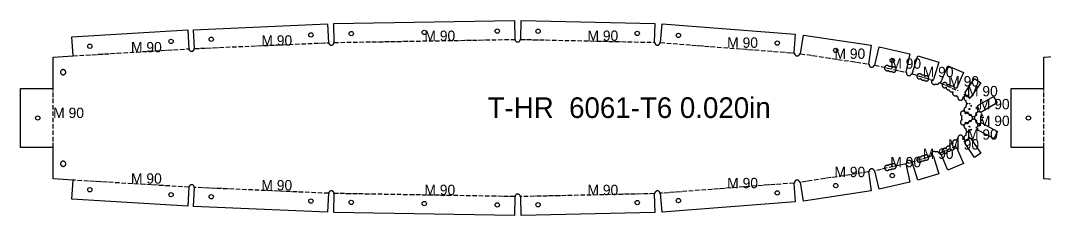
# Model space of a CAD drawing. Header units: millimetres. Extents: x 0 to 2438, y 0 to 1219.
# Drawn here: x 606 to 1199, y 541 to 654 of the extents above; entities that cross this region are included whole.
import ezdxf

# ---------------------------------------------------------------- set-up
doc = ezdxf.new("R2010")
doc.units = ezdxf.units.MM
doc.linetypes.add('DASHDOT', pattern=[3.556, 2.54, -0.508, 0, -0.508])
for name, color, linetype in [('CUT', 7, 'CONTINUOUS'), ('ETCH', 8, 'CONTINUOUS'), ('HOLE', 6, 'CONTINUOUS'), ('MOUNTAIN', 5, 'DASHDOT')]:
    doc.layers.add(name, color=color, linetype=linetype)

msp = doc.modelspace()

# ---------------------------------------------------------------- linework, layer by layer
at = {"layer": 'CUT'}
for points in [[(1152.97, 610.09), (1152.87, 609.99), (1152.77, 609.88), (1152.69, 609.75), (1152.62, 609.63), (1152.56, 609.49), (1152.51, 609.35), (1152.48, 609.21), (1152.47, 609.06), (1152.47, 608.91), (1152.48, 608.77), (1152.51, 608.62), (1152.55, 608.48), (1152.6, 608.34), (1152.67, 608.21), (1152.75, 608.09), (1152.84, 607.97), (1152.95, 607.87), (1153.06, 607.77), (1153.18, 607.69), (1153.31, 607.62), (1153.44, 607.56), (1153.58, 607.52), (1153.6, 607.51), (1153.59, 607.49), (1153.56, 607.34), (1153.55, 607.2), (1153.55, 607.05), (1153.56, 606.9), (1153.59, 606.76), (1153.63, 606.62), (1153.68, 606.48), (1153.75, 606.35), (1153.83, 606.23), (1153.92, 606.11), (1154.03, 606.01), (1154.14, 605.91), (1154.26, 605.83), (1154.39, 605.76), (1154.52, 605.7), (1154.66, 605.65), (1154.69, 605.65), (1154.56, 605.61), (1154.42, 605.55), (1154.29, 605.49), (1154.17, 605.41), (1154.05, 605.31), (1153.95, 605.21), (1153.85, 605.1), (1153.77, 604.98), (1153.7, 604.85), (1153.64, 604.71), (1153.59, 604.57), (1153.56, 604.43), (1153.55, 604.28), (1153.55, 604.13), (1153.56, 603.99), (1153.59, 603.84), (1153.63, 603.7), (1153.65, 603.63), (1153.62, 603.63), (1153.48, 603.59), (1153.34, 603.53), (1153.21, 603.46), (1153.09, 603.38), (1152.97, 603.29), (1152.87, 603.19), (1152.77, 603.08), (1152.69, 602.95), (1152.62, 602.83), (1152.56, 602.69), (1152.51, 602.55), (1152.48, 602.41), (1152.47, 602.26), (1152.47, 602.11), (1152.48, 601.97), (1152.51, 601.82), (1152.55, 601.68), (1152.6, 601.54), (1152.67, 601.41), (1152.75, 601.29), (1152.84, 601.17), (1152.95, 601.07), (1153.06, 600.97), (1153.18, 600.89), (1153.31, 600.82), (1153.44, 600.76), (1153.58, 600.72), (1153.73, 600.69), (1153.88, 600.67), (1154.02, 600.67), (1154.17, 600.68), (1154.31, 600.71), (1154.46, 600.75), (1154.59, 600.81), (1154.72, 600.87), (1154.76, 600.9), (1154.76, 600.84), (1154.77, 600.69), (1154.8, 600.55), (1154.84, 600.41), (1154.89, 600.27), (1154.96, 600.14), (1155.04, 600.02), (1155.13, 599.9), (1155.24, 599.8), (1155.35, 599.7), (1155.47, 599.62), (1155.6, 599.55), (1155.74, 599.49), (1155.88, 599.45), (1156.02, 599.42), (1156.17, 599.4), (1156.31, 599.4), (1156.46, 599.41), (1156.53, 599.43), (1156.55, 599.35), (1156.59, 599.21), (1156.64, 599.08), (1156.71, 598.94), (1156.79, 598.82), (1156.88, 598.71), (1156.99, 598.6), (1157.1, 598.51), (1157.22, 598.42), (1157.35, 598.35), (1157.49, 598.29), (1157.63, 598.25), (1157.77, 598.22), (1157.92, 598.2), (1158.06, 598.2), (1158.21, 598.22), (1158.35, 598.24), (1158.5, 598.28), (1158.63, 598.34), (1158.76, 598.41), (1158.89, 598.49), (1159, 598.58), (1159.11, 598.68), (1159.2, 598.79), (1159.28, 598.92), (1159.36, 599.04), (1159.41, 599.18), (1159.46, 599.32), (1159.49, 599.46), (1159.5, 599.61), (1159.51, 599.76), (1159.49, 599.9), (1159.47, 600.05), (1159.42, 600.19), (1159.4, 600.26), (1159.43, 600.27), (1159.58, 600.31), (1159.71, 600.36), (1159.84, 600.43), (1159.97, 600.51), (1160.08, 600.6), (1160.19, 600.7), (1160.28, 600.82), (1160.36, 600.94), (1160.44, 601.07), (1160.49, 601.2), (1160.54, 601.34), (1160.57, 601.49), (1160.58, 601.63), (1160.59, 601.78), (1160.57, 601.93), (1160.55, 602.07), (1160.5, 602.21), (1160.45, 602.35), (1160.38, 602.48), (1160.3, 602.6), (1160.21, 602.72), (1160.11, 602.82), (1159.99, 602.92), (1159.87, 603), (1159.74, 603.07), (1159.61, 603.13), (1159.47, 603.18), (1159.44, 603.18), (1159.58, 603.22), (1159.71, 603.28), (1159.84, 603.34), (1159.97, 603.42), (1160.08, 603.52), (1160.19, 603.62), (1160.28, 603.73), (1160.36, 603.85), (1160.44, 603.98), (1160.49, 604.12), (1160.54, 604.26), (1160.57, 604.4), (1160.58, 604.55), (1160.58, 604.59), (1169.52, 609.78), (1171.68, 606.05), (1162.19, 600.55), (1162.21, 600.51), (1162.13, 600.6), (1162.02, 600.69), (1161.9, 600.77), (1161.77, 600.84), (1161.63, 600.9), (1161.49, 600.95), (1161.35, 600.98), (1161.2, 600.99), (1161.05, 600.99), (1160.91, 600.98), (1160.76, 600.95), (1160.62, 600.91), (1160.49, 600.86), (1160.35, 600.79), (1160.23, 600.71), (1160.12, 600.62), (1160.01, 600.52), (1159.92, 600.4), (1159.83, 600.28), (1159.76, 600.15), (1159.7, 600.02), (1159.66, 599.88), (1159.63, 599.73), (1159.61, 599.59), (1159.61, 599.44), (1159.63, 599.29), (1159.65, 599.15), (1159.69, 599.01), (1159.72, 598.94), (1159.68, 598.93), (1159.54, 598.89), (1159.41, 598.84), (1159.27, 598.77), (1159.15, 598.69), (1159.04, 598.6), (1158.93, 598.49), (1158.84, 598.38), (1158.75, 598.26), (1158.68, 598.13), (1158.62, 597.99), (1158.58, 597.85), (1158.55, 597.71), (1158.53, 597.56), (1158.53, 597.42), (1158.55, 597.27), (1158.57, 597.12), (1158.61, 596.98), (1158.67, 596.85), (1158.74, 596.72), (1158.82, 596.59), (1158.91, 596.48), (1159.01, 596.37), (1159.12, 596.28), (1159.25, 596.19), (1159.37, 596.12), (1159.51, 596.07), (1159.65, 596.02), (1159.67, 596.02), (1159.66, 595.99), (1159.63, 595.85), (1159.61, 595.7), (1159.61, 595.55), (1159.63, 595.41), (1159.65, 595.26), (1159.69, 595.12), (1159.75, 594.98), (1159.82, 594.85), (1159.9, 594.73), (1159.99, 594.62), (1160.09, 594.51), (1160.2, 594.42), (1160.33, 594.33), (1160.45, 594.26), (1160.59, 594.2), (1160.73, 594.16), (1160.87, 594.13), (1161.02, 594.11), (1161.17, 594.11), (1161.31, 594.12), (1161.46, 594.15), (1161.6, 594.19), (1161.74, 594.25), (1161.87, 594.31), (1161.99, 594.4), (1162.11, 594.49), (1162.21, 594.59), (1162.28, 594.67), (1171.87, 589.55), (1169.71, 585.51), (1160.59, 590.38), (1160.59, 590.4), (1160.57, 590.55), (1160.55, 590.69), (1160.5, 590.84), (1160.45, 590.97), (1160.38, 591.1), (1160.3, 591.23), (1160.21, 591.34), (1160.11, 591.45), (1159.99, 591.54), (1159.87, 591.62), (1159.74, 591.7), (1159.61, 591.75), (1159.47, 591.8), (1159.44, 591.8), (1159.58, 591.84), (1159.71, 591.9), (1159.84, 591.97), (1159.97, 592.05), (1160.08, 592.14), (1160.19, 592.24), (1160.28, 592.35), (1160.36, 592.48), (1160.44, 592.6), (1160.49, 592.74), (1160.54, 592.88), (1160.57, 593.02), (1160.58, 593.17), (1160.59, 593.32), (1160.57, 593.46), (1160.55, 593.61), (1160.5, 593.75), (1160.45, 593.89), (1160.38, 594.02), (1160.3, 594.14), (1160.21, 594.26), (1160.11, 594.36), (1159.99, 594.46), (1159.87, 594.54), (1159.74, 594.61), (1159.61, 594.67), (1159.47, 594.71), (1159.45, 594.72), (1159.46, 594.74), (1159.49, 594.89), (1159.5, 595.03), (1159.51, 595.18), (1159.49, 595.33), (1159.47, 595.47), (1159.42, 595.61), (1159.37, 595.75), (1159.3, 595.88), (1159.22, 596), (1159.13, 596.12), (1159.03, 596.22), (1158.91, 596.32), (1158.79, 596.4), (1158.66, 596.47), (1158.53, 596.53), (1158.39, 596.57), (1158.24, 596.61), (1158.1, 596.62), (1157.95, 596.62), (1157.8, 596.61), (1157.66, 596.58), (1157.52, 596.54), (1157.38, 596.49), (1157.25, 596.42), (1157.13, 596.34), (1157.01, 596.25), (1156.91, 596.14), (1156.81, 596.03), (1156.73, 595.91), (1156.66, 595.78), (1156.6, 595.65), (1156.56, 595.5), (1156.53, 595.4), (1156.49, 595.41), (1156.35, 595.42), (1156.2, 595.43), (1156.05, 595.41), (1155.91, 595.39), (1155.77, 595.34), (1155.63, 595.29), (1155.5, 595.22), (1155.38, 595.14), (1155.26, 595.05), (1155.16, 594.95), (1155.06, 594.83), (1154.98, 594.71), (1154.91, 594.58), (1154.85, 594.45), (1154.81, 594.31), (1154.78, 594.16), (1154.76, 594.02), (1154.76, 593.93), (1154.75, 593.93), (1154.62, 594.01), (1154.49, 594.06), (1154.35, 594.11), (1154.2, 594.14), (1154.06, 594.15), (1153.91, 594.16), (1153.76, 594.14), (1153.62, 594.12), (1153.48, 594.07), (1153.34, 594.02), (1153.21, 593.95), (1153.09, 593.87), (1152.97, 593.78), (1152.87, 593.68), (1152.77, 593.56), (1152.69, 593.44), (1152.62, 593.31), (1152.56, 593.18), (1152.51, 593.04), (1152.48, 592.89), (1152.47, 592.75), (1152.47, 592.6), (1152.48, 592.45), (1152.51, 592.31), (1152.55, 592.17), (1152.6, 592.03), (1152.67, 591.9), (1152.75, 591.78), (1152.84, 591.66), (1152.95, 591.56), (1153.06, 591.46), (1153.18, 591.38), (1153.31, 591.31), (1153.44, 591.25), (1153.58, 591.21), (1153.6, 591.2), (1153.59, 591.17), (1153.56, 591.03), (1153.55, 590.88), (1153.55, 590.74), (1153.56, 590.59), (1153.59, 590.45), (1153.63, 590.3), (1153.68, 590.17), (1153.75, 590.04), (1153.83, 589.91), (1153.92, 589.8), (1154.03, 589.69), (1154.14, 589.6), (1154.26, 589.52), (1154.39, 589.45), (1154.52, 589.39), (1154.66, 589.34), (1154.69, 589.34), (1154.56, 589.3), (1154.42, 589.24), (1154.29, 589.17), (1154.17, 589.09), (1154.05, 589), (1153.95, 588.9), (1153.85, 588.79), (1153.77, 588.67), (1153.7, 588.54), (1153.64, 588.4), (1153.59, 588.26), (1153.56, 588.12), (1153.55, 587.97), (1153.55, 587.82), (1153.56, 587.68), (1153.59, 587.53), (1153.63, 587.39), (1153.65, 587.32), (1153.62, 587.32), (1153.48, 587.27), (1153.34, 587.22), (1153.21, 587.15), (1153.09, 587.07), (1152.97, 586.98), (1152.87, 586.88), (1152.77, 586.76), (1152.69, 586.64), (1152.62, 586.51), (1152.56, 586.38), (1152.51, 586.24), (1152.48, 586.09), (1152.47, 585.95), (1152.47, 585.8), (1152.48, 585.65), (1152.51, 585.51), (1152.55, 585.37), (1152.6, 585.23), (1152.67, 585.1), (1152.75, 584.98), (1152.84, 584.86), (1152.95, 584.76), (1153.06, 584.66), (1153.18, 584.58), (1153.31, 584.51), (1153.44, 584.45), (1153.58, 584.41), (1153.73, 584.38), (1153.88, 584.36), (1154.02, 584.36), (1154.17, 584.37), (1154.31, 584.4), (1154.46, 584.44), (1154.59, 584.49), (1154.72, 584.56), (1154.85, 584.64), (1154.96, 584.73), (1155.07, 584.84), (1155.16, 584.95), (1155.24, 585.07), (1155.31, 585.2), (1155.37, 585.34), (1155.42, 585.48), (1155.45, 585.62), (1155.46, 585.77), (1155.46, 585.85), (1155.47, 585.85), (1155.6, 585.78), (1155.74, 585.72), (1155.88, 585.68), (1156.02, 585.65), (1156.17, 585.63), (1156.22, 585.63), (1162.18, 576.92), (1158.68, 574.53), (1153.14, 582.62), (1153.22, 582.72), (1153.29, 582.85), (1153.35, 582.99), (1153.39, 583.13), (1153.42, 583.27), (1153.44, 583.42), (1153.44, 583.56), (1153.43, 583.71), (1153.4, 583.86), (1153.36, 584), (1153.3, 584.13), (1153.24, 584.26), (1153.16, 584.39), (1153.06, 584.5), (1152.96, 584.61), (1152.85, 584.7), (1152.73, 584.79), (1152.6, 584.86), (1152.46, 584.91), (1152.32, 584.96), (1152.18, 584.99), (1152.03, 585.01), (1151.88, 585.01), (1151.74, 584.99), (1151.7, 584.99), (1151.7, 584.99), (1151.78, 585.11), (1151.85, 585.24), (1151.91, 585.37), (1151.95, 585.51), (1151.98, 585.66), (1152, 585.8), (1152, 585.95), (1151.99, 586.1), (1151.96, 586.24), (1151.92, 586.38), (1151.87, 586.52), (1151.8, 586.65), (1151.72, 586.77), (1151.63, 586.89), (1151.52, 586.99), (1151.41, 587.09), (1151.29, 587.17), (1151.16, 587.24), (1151.02, 587.3), (1150.88, 587.35), (1150.74, 587.38), (1150.59, 587.39), (1150.45, 587.39), (1150.3, 587.38), (1150.16, 587.35), (1150.01, 587.31), (1149.88, 587.26), (1149.75, 587.19), (1149.62, 587.11), (1149.51, 587.02), (1149.4, 586.91), (1149.31, 586.8), (1149.23, 586.68), (1149.15, 586.55), (1149.1, 586.42), (1149.05, 586.27), (1149.02, 586.13), (1149.01, 585.98), (1149, 585.84), (1149.02, 585.69), (1149.04, 585.55), (1149.09, 585.4), (1149.11, 585.34), (1149.08, 585.33), (1148.93, 585.29), (1148.8, 585.23), (1148.67, 585.17), (1148.54, 585.09), (1148.43, 584.99), (1148.32, 584.89), (1148.23, 584.78), (1148.15, 584.66), (1148.07, 584.53), (1148.04, 584.46), (1148.03, 584.46), (1147.9, 584.52), (1147.76, 584.56), (1147.61, 584.59), (1147.47, 584.61), (1147.32, 584.61), (1147.17, 584.6), (1147.03, 584.57), (1146.89, 584.53), (1146.75, 584.48), (1146.62, 584.41), (1146.5, 584.33), (1146.38, 584.24), (1146.28, 584.13), (1146.18, 584.02), (1146.1, 583.9), (1146.03, 583.77), (1145.97, 583.63), (1145.93, 583.49), (1145.89, 583.35), (1145.88, 583.2), (1145.88, 583.06), (1145.89, 582.91), (1145.92, 582.76), (1145.96, 582.62), (1146.01, 582.49), (1146.08, 582.36), (1146.12, 582.3), (1146.05, 582.18), (1146.02, 582.11), (1146.01, 582.11), (1145.87, 582.17), (1145.73, 582.21), (1145.59, 582.25), (1145.44, 582.26), (1145.29, 582.26), (1145.15, 582.25), (1145, 582.22), (1144.86, 582.18), (1144.73, 582.13), (1144.59, 582.06), (1144.47, 581.98), (1144.36, 581.89), (1144.25, 581.78), (1144.16, 581.67), (1144.07, 581.55), (1144, 581.42), (1143.94, 581.29), (1143.9, 581.14), (1143.88, 581.04), (1143.84, 581.05), (1143.69, 581.06), (1143.55, 581.07), (1143.4, 581.05), (1143.25, 581.03), (1143.11, 580.98), (1142.98, 580.93), (1142.85, 580.86), (1142.72, 580.78), (1142.61, 580.69), (1142.5, 580.59), (1142.41, 580.47), (1142.32, 580.35), (1142.25, 580.22), (1142.2, 580.09), (1142.15, 579.95), (1142.12, 579.8), (1142.1, 579.66), (1142.1, 579.57), (1142.1, 579.57), (1141.97, 579.65), (1141.83, 579.7), (1141.69, 579.75), (1141.55, 579.78), (1141.4, 579.79), (1141.25, 579.8), (1141.11, 579.78), (1140.96, 579.76), (1140.82, 579.71), (1140.68, 579.66), (1140.55, 579.59), (1140.43, 579.51), (1140.32, 579.42), (1140.21, 579.32), (1140.12, 579.2), (1140.03, 579.08), (1139.96, 578.95), (1139.9, 578.82), (1139.86, 578.68), (1139.83, 578.53), (1139.81, 578.39), (1139.81, 578.24), (1139.82, 578.09), (1139.85, 577.95), (1139.89, 577.81), (1139.95, 577.67), (1140.02, 577.54), (1140.1, 577.42), (1140.19, 577.3), (1140.29, 577.2), (1140.4, 577.1), (1140.52, 577.02), (1140.65, 576.95), (1140.79, 576.89), (1140.93, 576.85), (1141.07, 576.82), (1141.22, 576.8), (1141.37, 576.8), (1141.51, 576.81), (1141.66, 576.84), (1141.8, 576.88), (1141.94, 576.93), (1142.07, 577), (1142.19, 577.08), (1142.3, 577.17), (1142.41, 577.28), (1142.5, 577.39), (1142.59, 577.51), (1142.66, 577.64), (1142.72, 577.78), (1142.76, 577.92), (1142.79, 578.06), (1142.81, 578.21), (1142.81, 578.29), (1142.82, 578.29), (1142.95, 578.22), (1143.08, 578.16), (1143.22, 578.12), (1143.37, 578.09), (1143.51, 578.07), (1143.66, 578.07), (1143.81, 578.08), (1143.95, 578.11), (1144.09, 578.15), (1144.23, 578.2), (1144.36, 578.27), (1144.48, 578.35), (1144.6, 578.44), (1144.7, 578.55), (1144.8, 578.66), (1144.88, 578.78), (1144.95, 578.91), (1144.98, 578.98), (1144.99, 578.98), (1145.13, 578.92), (1145.27, 578.87), (1145.41, 578.84), (1145.56, 578.83), (1145.71, 578.83), (1145.85, 578.84), (1146, 578.87), (1146.14, 578.91), (1146.28, 578.96), (1146.41, 579.03), (1146.53, 579.11), (1146.64, 579.2), (1146.75, 579.31), (1146.84, 579.42), (1146.93, 579.54), (1147, 579.67), (1147.06, 579.8), (1147.1, 579.94), (1147.12, 580.05), (1147.16, 580.04), (1147.31, 580.03), (1147.46, 580.02), (1147.6, 580.04), (1147.75, 580.06), (1147.89, 580.1), (1148.02, 580.16), (1148.16, 580.23), (1148.23, 580.28), (1152.29, 570.99), (1143.21, 567.02), (1138.82, 577.07), (1138.19, 576.8), (1138.19, 576.8), (1138.13, 576.94), (1138.06, 577.07), (1137.98, 577.19), (1137.89, 577.31), (1137.79, 577.41), (1137.68, 577.51), (1137.55, 577.59), (1137.42, 577.66), (1137.29, 577.72), (1137.15, 577.76), (1137, 577.79), (1136.86, 577.81), (1136.71, 577.81), (1136.56, 577.8), (1136.42, 577.77), (1136.28, 577.73), (1136.14, 577.67), (1136.07, 577.63), (1135.98, 577.7), (1135.85, 577.77), (1135.71, 577.83), (1135.57, 577.87), (1135.43, 577.9), (1135.28, 577.92), (1135.13, 577.92), (1134.99, 577.9), (1134.84, 577.88), (1134.7, 577.84), (1134.56, 577.78), (1134.43, 577.71), (1134.31, 577.63), (1134.19, 577.54), (1134.09, 577.44), (1133.99, 577.33), (1133.91, 577.2), (1133.84, 577.08), (1133.78, 576.94), (1133.74, 576.8), (1133.71, 576.66), (1133.69, 576.51), (1133.69, 576.36), (1133.7, 576.22), (1133.73, 576.07), (1133.77, 575.93), (1133.83, 575.79), (1133.89, 575.66), (1133.97, 575.54), (1134.07, 575.42), (1134.17, 575.32), (1134.28, 575.22), (1134.4, 575.14), (1134.53, 575.07), (1134.67, 575.01), (1134.81, 574.97), (1134.91, 574.95), (1137.94, 565.06), (1125.7, 561.31), (1122.48, 571.8), (1122.05, 571.66), (1122.01, 571.78), (1121.96, 571.92), (1121.89, 572.05), (1121.81, 572.18), (1121.72, 572.29), (1121.61, 572.4), (1121.5, 572.49), (1121.38, 572.57), (1121.25, 572.64), (1121.11, 572.7), (1120.97, 572.75), (1120.83, 572.78), (1120.68, 572.79), (1120.54, 572.79), (1120.39, 572.78), (1120.24, 572.75), (1120.1, 572.71), (1119.97, 572.66), (1119.84, 572.59), (1119.71, 572.51), (1119.6, 572.42), (1119.49, 572.32), (1119.4, 572.2), (1119.31, 572.08), (1119.24, 571.95), (1119.19, 571.82), (1119.14, 571.68), (1119.11, 571.53), (1119.1, 571.39), (1119.09, 571.24), (1119.11, 571.09), (1119.13, 570.95), (1119.15, 570.89), (1118.71, 570.79), (1121.12, 560.09), (1103.31, 556.07), (1100.89, 566.77), (1100.47, 566.68), (1100.46, 566.76), (1100.42, 566.9), (1100.36, 567.04), (1100.29, 567.17), (1100.21, 567.3), (1100.12, 567.41), (1100.02, 567.52), (1099.91, 567.61), (1099.78, 567.69), (1099.66, 567.76), (1099.52, 567.82), (1099.38, 567.87), (1099.24, 567.9), (1099.09, 567.91), (1098.94, 567.91), (1098.8, 567.9), (1098.65, 567.87), (1098.51, 567.83), (1098.37, 567.78), (1098.24, 567.71), (1098.12, 567.63), (1098, 567.54), (1097.9, 567.43), (1097.8, 567.32), (1097.72, 567.2), (1097.65, 567.07), (1097.59, 566.94), (1097.55, 566.8), (1097.52, 566.65), (1097.5, 566.51), (1097.5, 566.36), (1097.51, 566.21), (1097.53, 566.12), (1097.1, 566.06), (1098.75, 555.21), (1059.38, 549.23), (1057.73, 560.08), (1057.29, 560.01), (1057.29, 560.06), (1057.26, 560.21), (1057.22, 560.35), (1057.17, 560.49), (1057.1, 560.62), (1057.02, 560.74), (1056.93, 560.86), (1056.82, 560.96), (1056.71, 561.06), (1056.59, 561.14), (1056.46, 561.21), (1056.32, 561.27), (1056.18, 561.31), (1056.04, 561.34), (1055.89, 561.36), (1055.75, 561.36), (1055.6, 561.35), (1055.46, 561.32), (1055.31, 561.28), (1055.18, 561.22), (1055.05, 561.16), (1054.92, 561.08), (1054.81, 560.98), (1054.7, 560.88), (1054.61, 560.77), (1054.53, 560.65), (1054.45, 560.52), (1054.4, 560.38), (1054.35, 560.24), (1054.32, 560.1), (1054.31, 559.95), (1054.3, 559.8), (1054.32, 559.67), (1053.88, 559.64), (1054.72, 548.7), (977.48, 542.74), (976.64, 553.68), (976.31, 553.65), (976.3, 553.79), (976.27, 553.93), (976.23, 554.07), (976.17, 554.21), (976.1, 554.34), (976.02, 554.47), (975.93, 554.58), (975.83, 554.69), (975.72, 554.78), (975.59, 554.86), (975.47, 554.93), (975.33, 554.99), (975.19, 555.04), (975.05, 555.07), (974.9, 555.08), (974.75, 555.08), (974.61, 555.07), (974.46, 555.04), (974.32, 555), (974.18, 554.95), (974.05, 554.88), (973.93, 554.8), (973.81, 554.71), (973.71, 554.61), (973.61, 554.49), (973.53, 554.37), (973.46, 554.24), (973.4, 554.11), (973.36, 553.97), (973.33, 553.82), (973.31, 553.68), (973.31, 553.53), (973.31, 553.5), (972.98, 553.49), (973.22, 542.53), (895.79, 540.82), (895.55, 551.79), (895.31, 551.79), (895.31, 551.84), (895.3, 551.99), (895.27, 552.14), (895.23, 552.28), (895.17, 552.41), (895.11, 552.54), (895.03, 552.67), (894.93, 552.78), (894.83, 552.89), (894.72, 552.98), (894.6, 553.07), (894.47, 553.14), (894.33, 553.19), (894.19, 553.24), (894.05, 553.27), (893.9, 553.29), (893.75, 553.29), (893.61, 553.27), (893.46, 553.25), (893.32, 553.21), (893.19, 553.15), (893.05, 553.08), (892.93, 553), (892.82, 552.91), (892.71, 552.81), (892.62, 552.7), (892.53, 552.57), (892.46, 552.44), (892.4, 552.31), (892.36, 552.17), (892.33, 552.02), (892.31, 551.88), (892.31, 551.78), (892.08, 551.78), (891.89, 540.81), (787.28, 542.62), (787.47, 553.59), (787.31, 553.59), (787.31, 553.69), (787.3, 553.84), (787.27, 553.98), (787.23, 554.13), (787.18, 554.26), (787.11, 554.39), (787.03, 554.52), (786.93, 554.63), (786.83, 554.74), (786.72, 554.83), (786.6, 554.91), (786.47, 554.99), (786.33, 555.04), (786.19, 555.09), (786.05, 555.12), (785.9, 555.13), (785.76, 555.14), (785.61, 555.12), (785.46, 555.1), (785.32, 555.05), (785.19, 555), (785.06, 554.93), (784.93, 554.85), (784.82, 554.76), (784.71, 554.66), (784.62, 554.54), (784.53, 554.42), (784.46, 554.29), (784.41, 554.16), (784.36, 554.02), (784.33, 553.87), (784.31, 553.73), (784.31, 553.68), (784.15, 553.69), (783.67, 542.73), (705.93, 546.14), (706.41, 557.1), (706.31, 557.11), (706.31, 557.24), (706.3, 557.39), (706.27, 557.53), (706.23, 557.68), (706.18, 557.81), (706.11, 557.94), (706.03, 558.07), (705.93, 558.18), (705.83, 558.29), (705.72, 558.38), (705.6, 558.46), (705.47, 558.53), (705.33, 558.59), (705.19, 558.64), (705.05, 558.67), (704.9, 558.68), (704.76, 558.68), (704.61, 558.67), (704.46, 558.64), (704.32, 558.6), (704.19, 558.55), (704.06, 558.48), (703.93, 558.4), (703.82, 558.31), (703.71, 558.21), (703.62, 558.09), (703.53, 557.97), (703.46, 557.84), (703.41, 557.71), (703.36, 557.57), (703.33, 557.42), (703.31, 557.28), (703.31, 557.26), (703.22, 557.27), (702.55, 546.32), (635.5, 550.37), (636.16, 561.32), (624.61, 562.02), (624.61, 580.3), (605.64, 580.3), (605.64, 614.41), (624.61, 614.41), (624.61, 632.69), (636.16, 633.39), (635.5, 644.34), (702.55, 648.39), (703.22, 637.44), (703.32, 637.44), (703.33, 637.32), (703.35, 637.17), (703.39, 637.03), (703.45, 636.89), (703.52, 636.76), (703.6, 636.64), (703.69, 636.52), (703.79, 636.42), (703.91, 636.32), (704.03, 636.24), (704.16, 636.17), (704.29, 636.11), (704.43, 636.07), (704.58, 636.04), (704.72, 636.02), (704.87, 636.02), (705.02, 636.03), (705.16, 636.06), (705.3, 636.1), (705.44, 636.16), (705.57, 636.22), (705.69, 636.3), (705.81, 636.4), (705.91, 636.5), (706.01, 636.61), (706.09, 636.73), (706.16, 636.86), (706.22, 637), (706.26, 637.14), (706.29, 637.28), (706.31, 637.43), (706.31, 637.58), (706.31, 637.6), (706.41, 637.6), (705.93, 648.56), (783.67, 651.98), (784.15, 641.02), (784.31, 641.02), (784.31, 641.01), (784.33, 640.86), (784.35, 640.72), (784.39, 640.58), (784.45, 640.44), (784.52, 640.31), (784.6, 640.19), (784.69, 640.07), (784.79, 639.97), (784.91, 639.87), (785.03, 639.79), (785.16, 639.72), (785.29, 639.66), (785.43, 639.62), (785.58, 639.59), (785.72, 639.57), (785.87, 639.57), (786.02, 639.58), (786.16, 639.61), (786.3, 639.65), (786.44, 639.71), (786.57, 639.77), (786.69, 639.85), (786.81, 639.95), (786.91, 640.05), (787.01, 640.16), (787.09, 640.28), (787.16, 640.41), (787.22, 640.55), (787.26, 640.69), (787.29, 640.83), (787.31, 640.98), (787.31, 641.12), (787.47, 641.12), (787.28, 652.09), (891.89, 653.89), (892.08, 642.92), (892.31, 642.93), (892.31, 642.86), (892.33, 642.71), (892.35, 642.57), (892.39, 642.43), (892.45, 642.29), (892.52, 642.16), (892.6, 642.04), (892.69, 641.92), (892.79, 641.82), (892.9, 641.72), (893.03, 641.64), (893.15, 641.57), (893.29, 641.51), (893.43, 641.47), (893.57, 641.44), (893.72, 641.42), (893.87, 641.42), (894.01, 641.43), (894.16, 641.46), (894.3, 641.5), (894.44, 641.55), (894.57, 641.62), (894.69, 641.7), (894.81, 641.79), (894.91, 641.9), (895.01, 642.01), (895.09, 642.13), (895.16, 642.26), (895.22, 642.4), (895.26, 642.54), (895.29, 642.68), (895.31, 642.83), (895.31, 642.92), (895.55, 642.91), (895.79, 653.88), (973.22, 652.18), (972.98, 641.21), (973.31, 641.2), (973.31, 641.06), (973.32, 640.92), (973.35, 640.77), (973.39, 640.63), (973.45, 640.49), (973.51, 640.36), (973.59, 640.24), (973.69, 640.12), (973.79, 640.02), (973.9, 639.93), (974.02, 639.84), (974.15, 639.77), (974.29, 639.71), (974.43, 639.67), (974.57, 639.64), (974.72, 639.62), (974.87, 639.62), (975.01, 639.63), (975.16, 639.66), (975.3, 639.7), (975.44, 639.76), (975.57, 639.82), (975.69, 639.9), (975.8, 640), (975.91, 640.1), (976, 640.21), (976.09, 640.33), (976.16, 640.46), (976.22, 640.6), (976.26, 640.74), (976.29, 640.88), (976.31, 641.03), (976.31, 641.05), (976.64, 641.03), (977.48, 651.97), (1054.72, 646), (1053.88, 635.06), (1054.32, 635.03), (1054.31, 634.93), (1054.3, 634.79), (1054.32, 634.64), (1054.34, 634.5), (1054.39, 634.35), (1054.44, 634.22), (1054.51, 634.09), (1054.59, 633.96), (1054.68, 633.85), (1054.78, 633.74), (1054.9, 633.65), (1055.02, 633.57), (1055.15, 633.5), (1055.28, 633.44), (1055.42, 633.39), (1055.57, 633.36), (1055.71, 633.35), (1055.86, 633.35), (1056.01, 633.36), (1056.15, 633.39), (1056.29, 633.43), (1056.43, 633.48), (1056.56, 633.55), (1056.68, 633.63), (1056.8, 633.72), (1056.9, 633.82), (1057, 633.94), (1057.08, 634.06), (1057.15, 634.19), (1057.21, 634.32), (1057.25, 634.46), (1057.28, 634.61), (1057.29, 634.69), (1057.73, 634.62), (1059.38, 645.47), (1098.75, 639.49), (1097.1, 628.65), (1097.53, 628.58), (1097.52, 628.53), (1097.5, 628.38), (1097.5, 628.23), (1097.51, 628.09), (1097.54, 627.94), (1097.58, 627.8), (1097.64, 627.66), (1097.7, 627.53), (1097.78, 627.41), (1097.88, 627.3), (1097.98, 627.19), (1098.09, 627.1), (1098.21, 627.01), (1098.34, 626.94), (1098.48, 626.88), (1098.62, 626.84), (1098.76, 626.81), (1098.91, 626.79), (1099.06, 626.79), (1099.2, 626.8), (1099.35, 626.83), (1099.49, 626.87), (1099.62, 626.93), (1099.76, 626.99), (1099.88, 627.08), (1099.99, 627.17), (1100.1, 627.27), (1100.19, 627.38), (1100.28, 627.5), (1100.35, 627.63), (1100.41, 627.77), (1100.45, 627.91), (1100.47, 628.03), (1100.89, 627.93), (1103.31, 638.63), (1121.12, 634.61), (1118.71, 623.91), (1119.15, 623.81), (1119.14, 623.79), (1119.11, 623.65), (1119.1, 623.5), (1119.09, 623.35), (1119.11, 623.21), (1119.13, 623.06), (1119.17, 622.92), (1119.23, 622.78), (1119.3, 622.65), (1119.38, 622.53), (1119.47, 622.42), (1119.57, 622.31), (1119.69, 622.22), (1119.81, 622.13), (1119.94, 622.06), (1120.07, 622), (1120.21, 621.96), (1120.36, 621.93), (1120.5, 621.91), (1120.65, 621.91), (1120.8, 621.92), (1120.94, 621.95), (1121.08, 621.99), (1121.22, 622.05), (1121.35, 622.11), (1121.47, 622.2), (1121.59, 622.29), (1121.69, 622.39), (1121.79, 622.5), (1121.87, 622.62), (1121.94, 622.75), (1122, 622.89), (1122.04, 623.03), (1122.05, 623.04), (1122.48, 622.91), (1125.7, 633.4), (1137.94, 629.64), (1134.91, 619.76), (1134.84, 619.75), (1134.7, 619.7), (1134.56, 619.65), (1134.43, 619.58), (1134.31, 619.5), (1134.19, 619.41), (1134.09, 619.31), (1133.99, 619.19), (1133.91, 619.07), (1133.84, 618.94), (1133.78, 618.81), (1133.74, 618.67), (1133.71, 618.52), (1133.69, 618.38), (1133.69, 618.23), (1133.7, 618.08), (1133.73, 617.94), (1133.77, 617.8), (1133.83, 617.66), (1133.89, 617.53), (1133.97, 617.41), (1134.07, 617.29), (1134.17, 617.19), (1134.28, 617.09), (1134.4, 617.01), (1134.53, 616.94), (1134.67, 616.88), (1134.81, 616.84), (1134.95, 616.81), (1135.1, 616.79), (1135.25, 616.79), (1135.39, 616.8), (1135.54, 616.83), (1135.68, 616.87), (1135.82, 616.92), (1135.95, 616.99), (1136.07, 617.07), (1136.11, 617.05), (1136.25, 616.99), (1136.39, 616.94), (1136.53, 616.91), (1136.68, 616.9), (1136.82, 616.89), (1136.97, 616.91), (1137.12, 616.93), (1137.26, 616.98), (1137.39, 617.03), (1137.52, 617.1), (1137.65, 617.18), (1137.76, 617.27), (1137.87, 617.37), (1137.96, 617.49), (1138.05, 617.61), (1138.12, 617.74), (1138.17, 617.87), (1138.19, 617.91), (1138.82, 617.64), (1143.21, 627.69), (1152.29, 623.72), (1148.23, 614.43), (1148.18, 614.46), (1148.06, 614.53), (1147.92, 614.59), (1147.78, 614.63), (1147.64, 614.66), (1147.49, 614.68), (1147.34, 614.68), (1147.2, 614.67), (1147.12, 614.66), (1147.11, 614.73), (1147.07, 614.87), (1147.01, 615.01), (1146.94, 615.14), (1146.86, 615.26), (1146.77, 615.37), (1146.67, 615.48), (1146.56, 615.57), (1146.44, 615.66), (1146.31, 615.73), (1146.17, 615.79), (1146.03, 615.83), (1145.89, 615.86), (1145.74, 615.88), (1145.59, 615.88), (1145.45, 615.87), (1145.3, 615.84), (1145.16, 615.8), (1145.02, 615.74), (1144.98, 615.72), (1144.97, 615.76), (1144.9, 615.89), (1144.82, 616.02), (1144.72, 616.13), (1144.62, 616.24), (1144.51, 616.33), (1144.39, 616.42), (1144.26, 616.49), (1144.12, 616.54), (1143.98, 616.59), (1143.84, 616.62), (1143.69, 616.64), (1143.55, 616.64), (1143.4, 616.62), (1143.25, 616.6), (1143.11, 616.56), (1142.98, 616.5), (1142.85, 616.43), (1142.81, 616.41), (1142.81, 616.47), (1142.8, 616.61), (1142.77, 616.76), (1142.73, 616.9), (1142.67, 617.03), (1142.61, 617.17), (1142.52, 617.29), (1142.43, 617.4), (1142.33, 617.51), (1142.22, 617.6), (1142.1, 617.69), (1141.97, 617.76), (1141.83, 617.82), (1141.69, 617.86), (1141.55, 617.89), (1141.4, 617.91), (1141.25, 617.91), (1141.11, 617.89), (1140.96, 617.87), (1140.82, 617.83), (1140.68, 617.77), (1140.55, 617.7), (1140.43, 617.62), (1140.32, 617.53), (1140.21, 617.43), (1140.12, 617.32), (1140.03, 617.19), (1139.96, 617.07), (1139.9, 616.93), (1139.86, 616.79), (1139.83, 616.65), (1139.81, 616.5), (1139.81, 616.35), (1139.82, 616.21), (1139.85, 616.06), (1139.89, 615.92), (1139.95, 615.78), (1140.02, 615.65), (1140.1, 615.53), (1140.19, 615.41), (1140.29, 615.31), (1140.4, 615.21), (1140.52, 615.13), (1140.65, 615.06), (1140.79, 615), (1140.93, 614.96), (1141.07, 614.93), (1141.22, 614.91), (1141.37, 614.91), (1141.51, 614.92), (1141.66, 614.95), (1141.8, 614.99), (1141.94, 615.05), (1142.07, 615.11), (1142.1, 615.14), (1142.1, 615.08), (1142.12, 614.93), (1142.14, 614.79), (1142.18, 614.65), (1142.24, 614.51), (1142.31, 614.38), (1142.39, 614.26), (1142.48, 614.14), (1142.58, 614.04), (1142.7, 613.94), (1142.82, 613.86), (1142.95, 613.79), (1143.08, 613.73), (1143.22, 613.69), (1143.37, 613.66), (1143.51, 613.64), (1143.66, 613.64), (1143.81, 613.65), (1143.88, 613.67), (1143.89, 613.59), (1143.93, 613.45), (1143.99, 613.32), (1144.06, 613.18), (1144.14, 613.06), (1144.23, 612.95), (1144.33, 612.84), (1144.44, 612.75), (1144.57, 612.66), (1144.69, 612.59), (1144.83, 612.53), (1144.97, 612.49), (1145.11, 612.46), (1145.26, 612.44), (1145.41, 612.44), (1145.55, 612.46), (1145.7, 612.48), (1145.84, 612.52), (1145.98, 612.58), (1146.02, 612.6), (1146.04, 612.56), (1146.08, 612.47), (1146.03, 612.37), (1145.97, 612.23), (1145.93, 612.09), (1145.89, 611.95), (1145.88, 611.8), (1145.88, 611.66), (1145.89, 611.51), (1145.92, 611.36), (1145.96, 611.22), (1146.01, 611.09), (1146.08, 610.96), (1146.16, 610.83), (1146.25, 610.72), (1146.36, 610.61), (1146.47, 610.52), (1146.59, 610.43), (1146.72, 610.36), (1146.85, 610.31), (1147, 610.26), (1147.14, 610.23), (1147.29, 610.22), (1147.43, 610.21), (1147.58, 610.23), (1147.72, 610.25), (1147.87, 610.29), (1148, 610.35), (1148.04, 610.37), (1148.06, 610.33), (1148.13, 610.2), (1148.21, 610.07), (1148.3, 609.96), (1148.4, 609.85), (1148.52, 609.76), (1148.64, 609.68), (1148.77, 609.61), (1148.9, 609.55), (1149.04, 609.5), (1149.06, 609.5), (1149.05, 609.47), (1149.02, 609.33), (1149.01, 609.18), (1149, 609.03), (1149.02, 608.89), (1149.04, 608.74), (1149.09, 608.6), (1149.14, 608.47), (1149.21, 608.33), (1149.29, 608.21), (1149.38, 608.1), (1149.48, 607.99), (1149.6, 607.9), (1149.72, 607.81), (1149.85, 607.74), (1149.98, 607.68), (1150.12, 607.64), (1150.27, 607.61), (1150.41, 607.59), (1150.56, 607.59), (1150.71, 607.6), (1150.85, 607.63), (1150.99, 607.67), (1151.13, 607.73), (1151.26, 607.8), (1151.38, 607.88), (1151.5, 607.97), (1151.6, 608.07), (1151.7, 608.18), (1151.78, 608.31), (1151.85, 608.43), (1151.91, 608.57), (1151.95, 608.71), (1151.98, 608.85), (1152, 609), (1152, 609.15), (1151.99, 609.29), (1151.96, 609.44), (1151.92, 609.58), (1151.87, 609.7), (1152, 609.7), (1152.14, 609.71), (1152.29, 609.74), (1152.43, 609.78), (1152.57, 609.83), (1152.7, 609.9), (1152.82, 609.98), (1152.94, 610.07), (1153.04, 610.18), (1153.14, 610.29), (1153.22, 610.41), (1153.29, 610.54), (1153.35, 610.68), (1153.39, 610.82), (1153.42, 610.96), (1153.44, 611.11), (1153.44, 611.25), (1153.43, 611.4), (1153.4, 611.55), (1153.36, 611.69), (1153.3, 611.82), (1153.24, 611.95), (1153.16, 612.08), (1153.14, 612.09), (1158.68, 620.18), (1162.18, 617.78), (1156.3, 609.2), (1156.2, 609.2), (1156.05, 609.18), (1155.91, 609.16), (1155.77, 609.12), (1155.63, 609.06), (1155.5, 608.99), (1155.46, 608.97), (1155.46, 609.03), (1155.45, 609.17), (1155.42, 609.32), (1155.38, 609.46), (1155.33, 609.59), (1155.26, 609.73), (1155.18, 609.85), (1155.09, 609.96), (1154.99, 610.07), (1154.87, 610.16), (1154.75, 610.25), (1154.62, 610.32), (1154.49, 610.38), (1154.35, 610.42), (1154.2, 610.45), (1154.06, 610.47), (1153.91, 610.47), (1153.76, 610.45), (1153.62, 610.43), (1153.48, 610.39), (1153.34, 610.33), (1153.21, 610.26), (1153.09, 610.18), (1152.97, 610.09)], [(631.88, 623.95), (631.87, 624.1), (631.84, 624.24), (631.8, 624.39), (631.75, 624.52), (631.68, 624.65), (631.6, 624.78), (631.51, 624.89), (631.41, 625), (631.29, 625.09), (631.17, 625.17), (631.04, 625.24), (630.91, 625.3), (630.77, 625.35), (630.62, 625.38), (630.48, 625.39), (630.33, 625.39), (630.18, 625.38), (630.04, 625.35), (629.9, 625.31), (629.76, 625.26), (629.63, 625.19), (629.51, 625.11), (629.39, 625.02), (629.29, 624.92), (629.19, 624.8), (629.11, 624.68), (629.04, 624.55), (628.98, 624.42), (628.93, 624.28), (628.9, 624.13), (628.89, 623.99), (628.89, 623.84), (628.9, 623.69), (628.93, 623.55), (628.97, 623.41), (629.02, 623.27), (629.09, 623.14), (629.17, 623.02), (629.26, 622.9), (629.37, 622.8), (629.48, 622.7), (629.6, 622.62), (629.73, 622.55), (629.86, 622.49), (630, 622.44), (630.15, 622.41), (630.3, 622.4), (630.44, 622.4), (630.59, 622.41), (630.73, 622.44), (630.88, 622.48), (631.01, 622.53), (631.14, 622.6), (631.27, 622.68), (631.38, 622.77), (631.49, 622.88), (631.58, 622.99), (631.66, 623.11), (631.73, 623.24), (631.79, 623.37), (631.84, 623.52), (631.87, 623.66), (631.88, 623.81), (631.88, 623.95)], [(1112.34, 626.77), (1112.21, 626.83), (1112.07, 626.87), (1111.92, 626.9), (1111.78, 626.92), (1111.63, 626.92), (1111.48, 626.91), (1111.34, 626.88), (1111.2, 626.84), (1111.06, 626.78), (1110.95, 626.73), (1110.91, 626.77), (1110.81, 626.88), (1110.7, 626.97), (1110.58, 627.06), (1110.45, 627.13), (1110.31, 627.18), (1110.17, 627.23), (1110.03, 627.26), (1109.88, 627.27), (1109.74, 627.28), (1109.59, 627.26), (1109.44, 627.24), (1109.3, 627.2), (1109.17, 627.14), (1109.14, 627.13), (1109.12, 627.16), (1109.03, 627.27), (1108.92, 627.38), (1108.81, 627.47), (1108.69, 627.56), (1108.56, 627.63), (1108.43, 627.69), (1108.29, 627.73), (1108.14, 627.76), (1108, 627.78), (1107.85, 627.78), (1107.7, 627.77), (1107.56, 627.74), (1107.42, 627.7), (1107.28, 627.64), (1107.15, 627.57), (1107.03, 627.49), (1106.91, 627.4), (1106.81, 627.3), (1106.71, 627.19), (1106.63, 627.06), (1106.56, 626.94), (1106.5, 626.8), (1106.45, 626.66), (1106.42, 626.52), (1106.41, 626.37), (1106.41, 626.22), (1106.42, 626.08), (1106.45, 625.93), (1106.49, 625.79), (1106.54, 625.65), (1106.61, 625.52), (1106.69, 625.4), (1106.78, 625.28), (1106.89, 625.18), (1107, 625.08), (1107.12, 625), (1107.25, 624.93), (1107.38, 624.87), (1107.52, 624.83), (1107.67, 624.8), (1107.81, 624.78), (1107.96, 624.78), (1108.11, 624.79), (1108.25, 624.82), (1108.39, 624.86), (1108.53, 624.92), (1108.56, 624.93), (1108.58, 624.9), (1108.67, 624.78), (1108.77, 624.68), (1108.89, 624.58), (1109.01, 624.5), (1109.14, 624.43), (1109.27, 624.37), (1109.41, 624.33), (1109.56, 624.3), (1109.7, 624.28), (1109.85, 624.28), (1110, 624.29), (1110.14, 624.32), (1110.28, 624.36), (1110.42, 624.41), (1110.53, 624.47), (1110.56, 624.43), (1110.67, 624.32), (1110.78, 624.23), (1110.9, 624.14), (1111.03, 624.07), (1111.16, 624.01), (1111.31, 623.97), (1111.45, 623.94), (1111.6, 623.92), (1111.74, 623.92), (1111.89, 623.93), (1112.03, 623.96), (1112.18, 624), (1112.31, 624.06), (1112.44, 624.13), (1112.57, 624.21), (1112.68, 624.3), (1112.79, 624.4), (1112.88, 624.51), (1112.96, 624.64), (1113.03, 624.76), (1113.09, 624.9), (1113.14, 625.04), (1113.17, 625.18), (1113.18, 625.33), (1113.19, 625.48), (1113.17, 625.62), (1113.15, 625.77), (1113.1, 625.91), (1113.05, 626.05), (1112.98, 626.18), (1112.9, 626.3), (1112.81, 626.42), (1112.71, 626.52), (1112.59, 626.62), (1112.47, 626.7), (1112.34, 626.77)], [(1130.59, 621.77), (1130.44, 621.76), (1130.3, 621.73), (1130.16, 621.69), (1130.02, 621.63), (1130, 621.62), (1129.98, 621.65), (1129.88, 621.77), (1129.78, 621.87), (1129.67, 621.97), (1129.55, 622.05), (1129.42, 622.12), (1129.28, 622.18), (1129.14, 622.22), (1129, 622.25), (1128.85, 622.27), (1128.7, 622.27), (1128.56, 622.26), (1128.41, 622.23), (1128.27, 622.19), (1128.13, 622.14), (1128.09, 622.12), (1128.08, 622.16), (1128.01, 622.29), (1127.93, 622.41), (1127.84, 622.53), (1127.73, 622.63), (1127.62, 622.73), (1127.5, 622.81), (1127.37, 622.88), (1127.23, 622.94), (1127.09, 622.98), (1126.95, 623.01), (1126.8, 623.03), (1126.66, 623.03), (1126.51, 623.02), (1126.36, 622.99), (1126.22, 622.95), (1126.09, 622.9), (1125.96, 622.83), (1125.83, 622.75), (1125.72, 622.65), (1125.61, 622.55), (1125.52, 622.44), (1125.44, 622.32), (1125.36, 622.19), (1125.31, 622.05), (1125.26, 621.91), (1125.23, 621.77), (1125.22, 621.62), (1125.21, 621.48), (1125.23, 621.33), (1125.25, 621.18), (1125.3, 621.04), (1125.35, 620.91), (1125.42, 620.78), (1125.5, 620.65), (1125.59, 620.54), (1125.69, 620.43), (1125.81, 620.34), (1125.93, 620.25), (1126.06, 620.18), (1126.19, 620.13), (1126.33, 620.08), (1126.48, 620.05), (1126.62, 620.03), (1126.77, 620.03), (1126.92, 620.05), (1127.06, 620.07), (1127.2, 620.11), (1127.34, 620.17), (1127.38, 620.19), (1127.4, 620.15), (1127.47, 620.02), (1127.55, 619.89), (1127.64, 619.78), (1127.74, 619.67), (1127.85, 619.58), (1127.97, 619.5), (1128.1, 619.42), (1128.24, 619.37), (1128.38, 619.32), (1128.52, 619.29), (1128.67, 619.28), (1128.82, 619.27), (1128.96, 619.29), (1129.11, 619.31), (1129.25, 619.36), (1129.39, 619.41), (1129.41, 619.42), (1129.43, 619.39), (1129.52, 619.28), (1129.63, 619.17), (1129.74, 619.08), (1129.86, 618.99), (1129.99, 618.92), (1130.13, 618.87), (1130.27, 618.82), (1130.41, 618.79), (1130.56, 618.77), (1130.7, 618.77), (1130.85, 618.79), (1131, 618.81), (1131.14, 618.85), (1131.27, 618.91), (1131.4, 618.98), (1131.53, 619.06), (1131.64, 619.15), (1131.75, 619.25), (1131.84, 619.36), (1131.93, 619.49), (1132, 619.62), (1132.05, 619.75), (1132.1, 619.89), (1132.13, 620.03), (1132.14, 620.18), (1132.15, 620.33), (1132.13, 620.48), (1132.11, 620.62), (1132.07, 620.76), (1132.01, 620.9), (1131.94, 621.03), (1131.86, 621.15), (1131.77, 621.27), (1131.67, 621.37), (1131.55, 621.47), (1131.43, 621.55), (1131.3, 621.62), (1131.17, 621.68), (1131.03, 621.72), (1130.88, 621.75), (1130.74, 621.77), (1130.59, 621.77)], [(1148.69, 612.43), (1148.69, 612.43), (1148.69, 612.43), (1148.69, 612.43)], [(1148.94, 613.21), (1148.91, 613.18), (1148.9, 613.15), (1148.9, 613.23), (1148.94, 613.21)], [(1155.8, 605.81), (1155.84, 605.83), (1155.84, 605.78), (1155.85, 605.63), (1155.88, 605.49), (1155.9, 605.42), (1155.83, 605.47), (1155.7, 605.54), (1155.57, 605.6), (1155.43, 605.64), (1155.4, 605.65), (1155.54, 605.69), (1155.67, 605.74), (1155.8, 605.81)], [(1153.44, 594.88), (1153.45, 594.88), (1153.58, 594.81), (1153.71, 594.75), (1153.85, 594.7), (1154, 594.67), (1154.14, 594.66), (1154.29, 594.66), (1154.44, 594.67), (1154.58, 594.7), (1154.72, 594.74), (1154.86, 594.79), (1154.99, 594.86), (1155.11, 594.94), (1155.23, 595.03), (1155.33, 595.14), (1155.43, 595.25), (1155.51, 595.37), (1155.58, 595.5), (1155.64, 595.63), (1155.68, 595.77), (1155.71, 595.88), (1155.74, 595.87), (1155.89, 595.86), (1156.04, 595.85), (1156.18, 595.87), (1156.33, 595.89), (1156.47, 595.93), (1156.61, 595.99), (1156.74, 596.06), (1156.86, 596.14), (1156.98, 596.23), (1157.08, 596.33), (1157.18, 596.45), (1157.26, 596.57), (1157.33, 596.7), (1157.39, 596.83), (1157.43, 596.97), (1157.46, 597.12), (1157.48, 597.26), (1157.48, 597.41), (1157.47, 597.56), (1157.44, 597.7), (1157.4, 597.84), (1157.34, 597.98), (1157.28, 598.11), (1157.2, 598.23), (1157.1, 598.35), (1157, 598.45), (1156.89, 598.55), (1156.77, 598.63), (1156.64, 598.7), (1156.5, 598.76), (1156.36, 598.8), (1156.22, 598.83), (1156.07, 598.85), (1155.92, 598.85), (1155.78, 598.84), (1155.71, 598.83), (1155.69, 598.9), (1155.65, 599.04), (1155.6, 599.18), (1155.53, 599.31), (1155.45, 599.43), (1155.36, 599.54), (1155.25, 599.65), (1155.14, 599.74), (1155.02, 599.83), (1154.89, 599.9), (1154.75, 599.96), (1154.61, 600), (1154.47, 600.03), (1154.32, 600.05), (1154.18, 600.05), (1154.03, 600.04), (1153.88, 600.01), (1153.74, 599.97), (1153.61, 599.91), (1153.48, 599.84), (1153.44, 599.82), (1153.44, 599.88), (1153.43, 600.02), (1153.4, 600.17), (1153.36, 600.31), (1153.3, 600.45), (1153.24, 600.58), (1153.16, 600.7), (1153.06, 600.81), (1152.96, 600.92), (1152.85, 601.01), (1152.73, 601.1), (1152.6, 601.17), (1152.46, 601.23), (1152.32, 601.27), (1152.18, 601.3), (1152.03, 601.32), (1151.88, 601.32), (1151.74, 601.31), (1151.59, 601.28), (1151.45, 601.24), (1151.31, 601.18), (1151.18, 601.12), (1151.06, 601.03), (1150.95, 600.94), (1150.84, 600.84), (1150.75, 600.73), (1150.66, 600.61), (1150.59, 600.48), (1150.53, 600.34), (1150.49, 600.2), (1150.46, 600.06), (1150.44, 599.91), (1150.44, 599.76), (1150.45, 599.62), (1150.48, 599.47), (1150.52, 599.33), (1150.58, 599.19), (1150.65, 599.06), (1150.73, 598.94), (1150.82, 598.83), (1150.92, 598.72), (1151.03, 598.63), (1151.16, 598.54), (1151.28, 598.47), (1151.42, 598.41), (1151.42, 598.41), (1151.38, 598.37), (1151.29, 598.26), (1151.21, 598.14), (1151.13, 598.01), (1151.08, 597.87), (1151.03, 597.73), (1151, 597.59), (1150.99, 597.44), (1150.98, 597.3), (1151, 597.15), (1151.02, 597), (1151.07, 596.86), (1151.12, 596.73), (1151.19, 596.6), (1151.27, 596.47), (1151.36, 596.36), (1151.42, 596.29), (1151.31, 596.25), (1151.18, 596.18), (1151.06, 596.1), (1150.95, 596.01), (1150.84, 595.9), (1150.75, 595.79), (1150.66, 595.67), (1150.59, 595.54), (1150.53, 595.41), (1150.49, 595.27), (1150.46, 595.12), (1150.44, 594.98), (1150.44, 594.83), (1150.45, 594.68), (1150.48, 594.54), (1150.52, 594.4), (1150.58, 594.26), (1150.65, 594.13), (1150.73, 594.01), (1150.82, 593.89), (1150.92, 593.79), (1151.03, 593.69), (1151.16, 593.61), (1151.28, 593.54), (1151.42, 593.48), (1151.56, 593.43), (1151.7, 593.4), (1151.85, 593.39), (1152, 593.39), (1152.14, 593.4), (1152.29, 593.43), (1152.43, 593.47), (1152.57, 593.52), (1152.7, 593.59), (1152.82, 593.67), (1152.94, 593.76), (1153.04, 593.87), (1153.14, 593.98), (1153.22, 594.1), (1153.29, 594.23), (1153.35, 594.36), (1153.39, 594.5), (1153.42, 594.65), (1153.44, 594.79), (1153.44, 594.88)], [(1155.63, 602.26), (1155.5, 602.19), (1155.46, 602.17), (1155.46, 602.23), (1155.45, 602.37), (1155.42, 602.52), (1155.38, 602.66), (1155.36, 602.73), (1155.39, 602.73), (1155.54, 602.77), (1155.67, 602.83), (1155.8, 602.9), (1155.84, 602.92), (1155.84, 602.86), (1155.85, 602.72), (1155.88, 602.57), (1155.92, 602.43), (1155.95, 602.36), (1155.91, 602.36), (1155.77, 602.32), (1155.63, 602.26)], [(1156.54, 604.19), (1156.54, 604.25), (1156.53, 604.39), (1156.5, 604.54), (1156.49, 604.6), (1156.55, 604.56), (1156.68, 604.49), (1156.82, 604.43), (1156.96, 604.38), (1156.98, 604.38), (1156.85, 604.34), (1156.71, 604.28), (1156.58, 604.22), (1156.54, 604.19)], [(1162.98, 598.91), (1162.85, 598.98), (1162.71, 599.04), (1162.57, 599.08), (1162.55, 599.09), (1162.56, 599.11), (1162.59, 599.26), (1162.61, 599.41), (1162.61, 599.55), (1162.6, 599.7), (1162.57, 599.84), (1162.54, 599.94), (1163.29, 598.65), (1163.21, 598.73), (1163.1, 598.83), (1162.98, 598.91)], [(1162.5, 596.17), (1162.54, 596.17), (1162.68, 596.21), (1162.82, 596.27), (1162.95, 596.34), (1163.07, 596.42), (1163.12, 596.46), (1162.61, 595.49), (1162.61, 595.52), (1162.61, 595.67), (1162.6, 595.81), (1162.57, 595.96), (1162.53, 596.1), (1162.5, 596.17)], [(1163.65, 597.98), (1163.62, 598.08), (1163.81, 597.75), (1163.69, 597.52), (1163.69, 597.54), (1163.69, 597.69), (1163.68, 597.84), (1163.65, 597.98)], [(1155.83, 589.16), (1155.7, 589.23), (1155.57, 589.29), (1155.43, 589.33), (1155.4, 589.34), (1155.54, 589.38), (1155.67, 589.43), (1155.8, 589.5), (1155.9, 589.56), (1155.89, 589.53), (1155.86, 589.39), (1155.84, 589.24), (1155.84, 589.15), (1155.83, 589.16)], [(1155.74, 592.52), (1155.88, 592.48), (1155.9, 592.47), (1155.89, 592.44), (1155.86, 592.3), (1155.84, 592.15), (1155.84, 592.07), (1155.83, 592.07), (1155.7, 592.14), (1155.57, 592.2), (1155.43, 592.24), (1155.41, 592.25), (1155.42, 592.28), (1155.45, 592.42), (1155.46, 592.57), (1155.46, 592.65), (1155.47, 592.65), (1155.6, 592.58), (1155.74, 592.52)], [(1156.55, 590.79), (1156.68, 590.72), (1156.82, 590.66), (1156.96, 590.61), (1156.98, 590.61), (1156.85, 590.57), (1156.71, 590.51), (1156.58, 590.45), (1156.49, 590.38), (1156.5, 590.41), (1156.53, 590.56), (1156.54, 590.7), (1156.54, 590.79), (1156.55, 590.79)], [(1148.69, 582.4), (1148.69, 582.28), (1148.66, 582.33), (1148.69, 582.4)], [(1131.14, 573.02), (1131.27, 573.07), (1131.4, 573.14), (1131.53, 573.22), (1131.64, 573.31), (1131.75, 573.41), (1131.84, 573.53), (1131.93, 573.65), (1132, 573.78), (1132.05, 573.91), (1132.1, 574.05), (1132.13, 574.2), (1132.14, 574.34), (1132.15, 574.49), (1132.13, 574.64), (1132.11, 574.78), (1132.07, 574.92), (1132.01, 575.06), (1131.94, 575.19), (1131.86, 575.31), (1131.77, 575.43), (1131.67, 575.53), (1131.55, 575.63), (1131.43, 575.71), (1131.3, 575.78), (1131.17, 575.84), (1131.03, 575.88), (1130.88, 575.91), (1130.74, 575.93), (1130.59, 575.93), (1130.44, 575.92), (1130.3, 575.89), (1130.16, 575.85), (1130.02, 575.8), (1129.89, 575.73), (1129.77, 575.65), (1129.65, 575.56), (1129.55, 575.45), (1129.45, 575.34), (1129.41, 575.28), (1129.28, 575.34), (1129.14, 575.38), (1129, 575.41), (1128.85, 575.43), (1128.7, 575.43), (1128.56, 575.42), (1128.41, 575.39), (1128.27, 575.35), (1128.13, 575.29), (1128, 575.23), (1127.88, 575.15), (1127.77, 575.05), (1127.66, 574.95), (1127.57, 574.84), (1127.48, 574.72), (1127.41, 574.59), (1127.38, 574.52), (1127.37, 574.52), (1127.23, 574.58), (1127.09, 574.62), (1126.95, 574.65), (1126.8, 574.67), (1126.66, 574.67), (1126.51, 574.66), (1126.36, 574.63), (1126.22, 574.59), (1126.09, 574.54), (1125.96, 574.47), (1125.83, 574.39), (1125.72, 574.3), (1125.61, 574.19), (1125.52, 574.08), (1125.44, 573.96), (1125.36, 573.83), (1125.31, 573.69), (1125.26, 573.55), (1125.23, 573.41), (1125.22, 573.26), (1125.21, 573.12), (1125.23, 572.97), (1125.25, 572.83), (1125.3, 572.68), (1125.35, 572.55), (1125.42, 572.42), (1125.5, 572.29), (1125.59, 572.18), (1125.69, 572.07), (1125.81, 571.98), (1125.93, 571.9), (1126.06, 571.82), (1126.19, 571.77), (1126.33, 571.72), (1126.48, 571.69), (1126.62, 571.68), (1126.77, 571.67), (1126.92, 571.69), (1127.06, 571.71), (1127.2, 571.76), (1127.34, 571.81), (1127.47, 571.88), (1127.59, 571.96), (1127.71, 572.05), (1127.81, 572.15), (1127.91, 572.27), (1127.99, 572.39), (1128.06, 572.52), (1128.09, 572.59), (1128.1, 572.58), (1128.24, 572.53), (1128.38, 572.48), (1128.52, 572.45), (1128.67, 572.43), (1128.82, 572.43), (1128.96, 572.45), (1129.11, 572.47), (1129.25, 572.51), (1129.39, 572.57), (1129.52, 572.64), (1129.64, 572.72), (1129.76, 572.81), (1129.86, 572.91), (1129.96, 573.02), (1130, 573.08), (1130.13, 573.03), (1130.27, 572.98), (1130.41, 572.95), (1130.56, 572.94), (1130.7, 572.93), (1130.85, 572.95), (1131, 572.97), (1131.14, 573.02)], [(1148.94, 581.49), (1148.9, 581.48), (1148.9, 581.55), (1148.94, 581.49)], [(629.76, 572.17), (629.63, 572.1), (629.51, 572.02), (629.39, 571.93), (629.29, 571.83), (629.19, 571.72), (629.11, 571.6), (629.04, 571.47), (628.98, 571.33), (628.93, 571.19), (628.9, 571.05), (628.89, 570.9), (628.89, 570.75), (628.9, 570.61), (628.93, 570.46), (628.97, 570.32), (629.02, 570.18), (629.09, 570.05), (629.17, 569.93), (629.26, 569.81), (629.37, 569.71), (629.48, 569.61), (629.6, 569.53), (629.73, 569.46), (629.86, 569.4), (630, 569.36), (630.15, 569.33), (630.3, 569.31), (630.44, 569.31), (630.59, 569.32), (630.73, 569.35), (630.88, 569.39), (631.01, 569.45), (631.14, 569.51), (631.27, 569.59), (631.38, 569.69), (631.49, 569.79), (631.58, 569.9), (631.66, 570.02), (631.73, 570.15), (631.79, 570.29), (631.84, 570.43), (631.87, 570.57), (631.88, 570.72), (631.88, 570.87), (631.87, 571.01), (631.84, 571.16), (631.8, 571.3), (631.75, 571.44), (631.68, 571.57), (631.6, 571.69), (631.51, 571.8), (631.41, 571.91), (631.29, 572), (631.17, 572.09), (631.04, 572.16), (630.91, 572.22), (630.77, 572.26), (630.62, 572.29), (630.48, 572.31), (630.33, 572.31), (630.18, 572.3), (630.04, 572.27), (629.9, 572.23), (629.76, 572.17)], [(1113.03, 568.63), (1113.09, 568.76), (1113.14, 568.9), (1113.17, 569.05), (1113.18, 569.19), (1113.19, 569.34), (1113.17, 569.49), (1113.15, 569.63), (1113.1, 569.77), (1113.05, 569.91), (1112.98, 570.04), (1112.9, 570.16), (1112.81, 570.28), (1112.71, 570.38), (1112.59, 570.48), (1112.47, 570.56), (1112.34, 570.63), (1112.21, 570.69), (1112.07, 570.74), (1111.92, 570.77), (1111.78, 570.78), (1111.63, 570.78), (1111.48, 570.77), (1111.34, 570.74), (1111.2, 570.7), (1111.06, 570.65), (1110.93, 570.58), (1110.81, 570.5), (1110.69, 570.41), (1110.59, 570.3), (1110.53, 570.23), (1110.45, 570.28), (1110.31, 570.33), (1110.17, 570.38), (1110.03, 570.41), (1109.88, 570.42), (1109.74, 570.43), (1109.59, 570.41), (1109.44, 570.39), (1109.3, 570.35), (1109.17, 570.29), (1109.04, 570.22), (1108.91, 570.14), (1108.8, 570.05), (1108.69, 569.95), (1108.6, 569.83), (1108.56, 569.78), (1108.43, 569.83), (1108.29, 569.88), (1108.14, 569.91), (1108, 569.92), (1107.85, 569.92), (1107.7, 569.91), (1107.56, 569.88), (1107.42, 569.84), (1107.28, 569.79), (1107.15, 569.72), (1107.03, 569.64), (1106.91, 569.55), (1106.81, 569.45), (1106.71, 569.33), (1106.63, 569.21), (1106.56, 569.08), (1106.5, 568.95), (1106.45, 568.81), (1106.42, 568.66), (1106.41, 568.52), (1106.41, 568.37), (1106.42, 568.22), (1106.45, 568.08), (1106.49, 567.94), (1106.54, 567.8), (1106.61, 567.67), (1106.69, 567.55), (1106.78, 567.43), (1106.89, 567.33), (1107, 567.23), (1107.12, 567.15), (1107.25, 567.08), (1107.38, 567.02), (1107.52, 566.97), (1107.67, 566.94), (1107.81, 566.93), (1107.96, 566.93), (1108.11, 566.94), (1108.25, 566.97), (1108.39, 567.01), (1108.53, 567.06), (1108.66, 567.13), (1108.79, 567.21), (1108.9, 567.3), (1109.01, 567.41), (1109.1, 567.52), (1109.14, 567.58), (1109.27, 567.52), (1109.41, 567.48), (1109.56, 567.45), (1109.7, 567.43), (1109.85, 567.43), (1110, 567.44), (1110.14, 567.47), (1110.28, 567.51), (1110.42, 567.56), (1110.55, 567.63), (1110.67, 567.71), (1110.79, 567.8), (1110.89, 567.91), (1110.95, 567.98), (1111.03, 567.94), (1111.16, 567.88), (1111.31, 567.83), (1111.45, 567.8), (1111.6, 567.79), (1111.74, 567.79), (1111.89, 567.8), (1112.03, 567.83), (1112.18, 567.87), (1112.31, 567.92), (1112.44, 567.99), (1112.57, 568.07), (1112.68, 568.16), (1112.79, 568.26), (1112.88, 568.38), (1112.96, 568.5), (1113.03, 568.63)]]:
    msp.add_lwpolyline(points, close=True, dxfattribs=at)
msp.add_lwpolyline([(1210.39, 561.32), (1198.84, 562.02), (1198.84, 580.3), (1179.87, 580.3), (1179.87, 614.41), (1198.84, 614.41), (1198.84, 632.69), (1210.39, 633.39)], dxfattribs=at)
at = {"layer": 'HOLE'}
for centre in [(797.38, 646.26), (839.69, 646.99), (881.99, 647.72), (905.65, 647.66), (963.09, 646.4), (692.93, 641.79), (716.18, 643.01), (773.94, 645.54), (986.99, 645.22), (1044.29, 640.79), (645.84, 638.95), (1078.16, 636.55), (1110.89, 630.77), (615.64, 597.35), (1189.87, 597.35), (1110.89, 563.93), (1078.16, 558.16), (645.84, 555.75), (692.93, 552.91), (716.18, 551.7), (1044.29, 553.91), (773.94, 549.16), (797.38, 548.44), (839.69, 547.72), (881.99, 546.99), (905.65, 547.04), (963.09, 548.31), (986.99, 549.49)]:
    msp.add_circle(centre, 1.25, dxfattribs=at)
at = {"layer": 'MOUNTAIN'}
for p, q in [((706.41, 637.6), (784.15, 641.02)), ((787.47, 641.12), (892.08, 642.92)), ((895.55, 642.91), (972.98, 641.21)), ((976.64, 641.03), (1053.88, 635.06)), ((636.16, 633.39), (703.22, 637.44)), ((1057.73, 634.62), (1097.1, 628.65)), ((1100.89, 627.93), (1118.71, 623.91)), ((1122.48, 622.91), (1134.72, 619.15)), ((1138.82, 617.64), (1147.9, 613.66)), ((624.61, 580.3), (624.61, 614.41)), ((1198.84, 580.3), (1198.84, 614.41)), ((1152.48, 611.12), (1155.98, 608.73)), ((1160.03, 604.27), (1162.19, 600.55)), ((1162.19, 594.72), (1160.03, 590.67)), ((1155.98, 585.98), (1152.48, 583.58)), ((1147.9, 581.04), (1138.82, 577.07)), ((1118.71, 570.79), (1100.89, 566.77)), ((1134.72, 575.55), (1122.48, 571.8)), ((1097.1, 566.06), (1057.73, 560.08)), ((703.22, 557.27), (636.16, 561.32)), ((1053.88, 559.64), (976.64, 553.68)), ((784.15, 553.69), (706.41, 557.1)), ((892.08, 551.78), (787.47, 553.59)), ((972.98, 553.49), (895.55, 551.79))]:
    msp.add_line(p, q, dxfattribs=at)

# ---------------------------------------------------------------- texts
at = {"layer": 'ETCH'}
for s, height, p in [('M 90', 6, (839.77, 642.02)), ('M 90', 6, (934.26, 642.06)), ('M 90', 6, (669.69, 635.41)), ('M 90', 6, (745.28, 639.31)), ('M 90', 6, (1015.26, 638.05)), ('M 90', 6, (1077.42, 631.64)), ('M 90', 6, (1109.8, 625.92)), ('M 90', 6, (1128.6, 621.03)), ('M 90', 6, (1143.36, 615.65)), ('M 90', 6, (1154.23, 609.93)), ('T-HR  6061-T6 0.020in', 12, (876.37, 597.35)), ('M 90', 6, (1161.11, 602.41)), ('M 90', 6, (624.61, 597.35)), ('M 90', 6, (1161.11, 592.7)), ('M 90', 6, (1154.23, 584.78)), ('M 90', 6, (1143.36, 579.06)), ('M 90', 6, (1128.6, 573.67)), ('M 90', 6, (1109.8, 568.78)), ('M 90', 6, (669.69, 559.29)), ('M 90', 6, (1077.42, 563.07)), ('M 90', 6, (745.28, 555.4)), ('M 90', 6, (839.77, 552.69)), ('M 90', 6, (934.26, 552.64)), ('M 90', 6, (1015.26, 556.66))]:
    msp.add_text(s, height=height, dxfattribs=at).set_placement(p)

doc.saveas('drawing.dxf')
